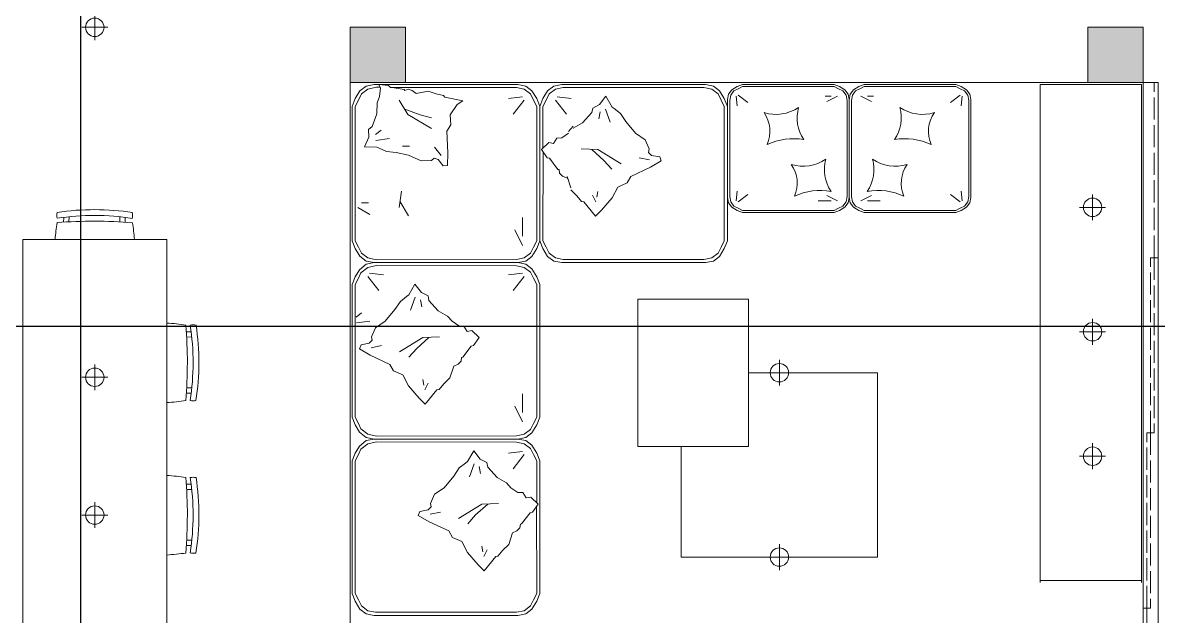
# Model space of a CAD drawing. Header units: millimetres. Extents: x 19901 to 59163, y 13732 to 30178.
# Drawn here: x 38512 to 39128, y 27975 to 28297 of the extents above; entities that cross this region are included whole.
import ezdxf

# ---------------------------------------------------------------- set-up
doc = ezdxf.new("R2010")
doc.units = ezdxf.units.MM
doc.linetypes.add('ACAD_ISO02W100', pattern=[15, 12, -3])
doc.layers.add('A-ANNO-SYMB', color=3, linetype='Continuous')
for name, color, linetype, lineweight in [('A-FURN', 8, 'Continuous', 13), ('CAMPITURA', 9, 'Continuous', 13), ('PROIEZIONI', 145, 'Continuous', 13), ('Wall', 255, 'Continuous', 20)]:
    doc.layers.add(name, color=color, linetype=linetype, lineweight=lineweight)

# ---------------------------------------------------------------- blocks, each defined once
blk = doc.blocks.new('luce')
at = {"layer": 'PROIEZIONI'}
for q in [(4127.26, 2661.44), (4120.26, 2654.44), (4127.26, 2647.44), (4134.26, 2654.44)]:
    blk.add_line((4127.26, 2654.44), q, dxfattribs=at)
blk.add_circle((4127.26, 2654.44), 5, dxfattribs=at)

msp = doc.modelspace()

# ---------------------------------------------------------------- hatches: boundary and pattern name
at = {"layer": 'CAMPITURA'}
h = msp.add_hatch(color=256, dxfattribs=at)
h.dxf.hatch_style = 1
h.paths.add_polyline_path([(39089.37, 28264.51), (39119.37, 28264.51), (39119.37, 28294.51), (39089.37, 28294.51)])
h.paths.add_polyline_path([(38689.37, 28294.51), (38689.37, 28264.51), (38719.37, 28264.51), (38719.37, 28294.51)])
h.paths.add_polyline_path([(38289.37, 28296.01), (38319.37, 28308.58), (38319.37, 28410.15), (38289.37, 28410.15)])
h.paths.add_polyline_path([(38817.35, 28509.51), (38827.33, 28513.69), (38824.62, 28520.14), (38870.52, 28539.36), (38289.37, 28538.86), (38289.37, 28509.51), (38319.37, 28509.51)])

# ---------------------------------------------------------------- linework, layer by layer
at = {"layer": 'A-ANNO-SYMB'}
for p, q in [((38543.11, 28901.29), (38543.11, 26712.18)), ((39167.61, 28132.28), (37744.7, 28132.28))]:
    msp.add_line(p, q, dxfattribs=at)
at = {"layer": 'A-FURN'}
for p, q in [((38701.24, 28264.51), (38689.37, 28264.51)), ((38692.07, 28255.88), (38694.61, 28260.12)), ((38694.61, 28260.12), (38698, 28262.66)), ((38695.46, 28258.42), (38698.85, 28260.97)), ((38698, 28262.66), (38702.24, 28263.51)), ((38698.85, 28260.97), (38703.54, 28261.96)), ((38780.25, 28263.51), (38702.24, 28263.51)), ((38705.47, 28261.96), (38703.54, 28261.96)), ((38705.72, 28261.42), (38704.74, 28263.51)), ((38704.74, 28263.51), (38710.12, 28262.95)), ((38705.25, 28256.95), (38705.72, 28261.42)), ((38710.12, 28262.95), (38710.92, 28261.96)), ((38710.92, 28261.96), (38718.48, 28260.72)), ((38779.4, 28261.81), (38711, 28261.95)), ((38718.48, 28260.72), (38718.88, 28260.22)), ((38718.88, 28260.22), (38720.77, 28260.93)), ((38720.77, 28260.93), (38722.96, 28260.25)), ((38722.96, 28260.25), (38725.05, 28258.67)), ((38725.05, 28258.67), (38731.51, 28259.81)), ((38731.51, 28259.81), (38735.89, 28258.45)), ((38783.64, 28260.97), (38779.4, 28261.81)), ((38784.49, 28262.66), (38780.25, 28263.51)), ((38787.04, 28258.42), (38783.64, 28260.97)), ((38787.88, 28260.12), (38784.49, 28262.66)), ((38790.43, 28255.88), (38787.88, 28260.12)), ((38793.82, 28255.88), (38796.36, 28260.12)), ((38796.36, 28260.12), (38799.76, 28262.66)), ((38797.21, 28258.42), (38800.6, 28260.97)), ((38799.76, 28262.66), (38804, 28263.51)), ((38800.6, 28260.97), (38804.84, 28261.81)), ((38882.01, 28263.51), (38804, 28263.51)), ((38804.84, 28261.81), (38881.16, 28261.81)), ((38881.16, 28261.81), (38885.4, 28260.97)), ((38886.25, 28262.66), (38882.01, 28263.51)), ((38885.4, 28260.97), (38888.79, 28258.42)), ((38886.25, 28262.66), (38889.64, 28260.12)), ((38889.64, 28260.12), (38892.18, 28255.88)), ((38896.24, 28260.62), (38894.51, 28258.3)), ((38896.24, 28260.62), (38894.51, 28258.3)), ((38897.4, 28260.04), (38895.66, 28257.72)), ((38897.4, 28260.04), (38895.66, 28257.72)), ((38899.14, 28262.35), (38896.24, 28260.62)), ((38899.14, 28262.35), (38896.24, 28260.62)), ((38899.72, 28261.2), (38897.4, 28260.04)), ((38899.72, 28261.2), (38897.4, 28260.04)), ((38902.03, 28263.51), (38899.14, 28262.35)), ((38902.03, 28263.51), (38899.14, 28262.35)), ((38902.03, 28262.35), (38899.72, 28261.2)), ((38902.03, 28262.35), (38899.72, 28261.2)), ((38951.8, 28263.51), (38902.03, 28263.51)), ((38951.8, 28263.51), (38902.03, 28263.51)), ((38951.8, 28262.35), (38902.03, 28262.35)), ((38951.8, 28262.35), (38902.03, 28262.35)), ((38951.8, 28262.35), (38945.22, 28262.35)), ((38951.8, 28262.35), (38945.22, 28262.35)), ((38954.7, 28262.35), (38951.8, 28263.51)), ((38954.7, 28262.35), (38951.8, 28263.51)), ((38954.12, 28261.2), (38951.8, 28262.35)), ((38954.12, 28261.2), (38951.8, 28262.35)), ((38956.43, 28260.04), (38954.12, 28261.2)), ((38956.43, 28260.04), (38954.12, 28261.2)), ((38957.59, 28260.62), (38954.7, 28262.35)), ((38957.59, 28260.62), (38954.7, 28262.35)), ((38958.17, 28257.72), (38956.43, 28260.04)), ((38958.17, 28257.72), (38956.43, 28260.04)), ((38959.33, 28258.3), (38957.59, 28260.62)), ((38959.33, 28258.3), (38957.59, 28260.62)), ((38960.48, 28258.3), (38962.22, 28260.62)), ((38960.48, 28258.3), (38962.22, 28260.62)), ((38961.64, 28257.72), (38963.38, 28260.04)), ((38961.64, 28257.72), (38963.38, 28260.04)), ((38962.22, 28260.62), (38965.11, 28262.35)), ((38962.22, 28260.62), (38965.11, 28262.35)), ((38963.38, 28260.04), (38965.69, 28261.2)), ((38963.38, 28260.04), (38965.69, 28261.2)), ((38965.11, 28262.35), (38968.01, 28263.51)), ((38965.11, 28262.35), (38968.01, 28263.51)), ((38965.69, 28261.2), (38968.01, 28262.35)), ((38965.69, 28261.2), (38968.01, 28262.35)), ((38968.01, 28263.51), (39017.78, 28263.51)), ((38968.01, 28263.51), (39017.78, 28263.51)), ((38968.01, 28262.35), (38974.6, 28262.35)), ((38968.01, 28262.35), (39017.78, 28262.35)), ((38968.01, 28262.35), (38974.6, 28262.35)), ((38968.01, 28262.35), (39017.78, 28262.35)), ((39017.78, 28263.51), (39020.68, 28262.35)), ((39017.78, 28263.51), (39020.68, 28262.35)), ((39017.78, 28262.35), (39020.1, 28261.2)), ((39017.78, 28262.35), (39020.1, 28261.2)), ((39020.1, 28261.2), (39022.41, 28260.04)), ((39020.1, 28261.2), (39022.41, 28260.04)), ((39020.68, 28262.35), (39023.57, 28260.62)), ((39020.68, 28262.35), (39023.57, 28260.62)), ((39022.41, 28260.04), (39024.15, 28257.72)), ((39022.41, 28260.04), (39024.15, 28257.72)), ((39023.57, 28260.62), (39025.31, 28258.3)), ((39023.57, 28260.62), (39025.31, 28258.3)), ((39063.37, 28263.51), (39063.37, 27993.35)), ((39063.37, 28263.51), (39118.37, 28263.51)), ((39118.37, 28264.51), (39089.37, 28264.51)), ((39118.37, 28263.51), (39118.37, 27993.35)), ((38690.37, 28251.64), (38692.07, 28255.88)), ((38692.07, 28251.64), (38693.76, 28255.03)), ((38693.76, 28255.03), (38695.46, 28258.42)), ((38703.82, 28247.59), (38703.98, 28253.46)), ((38703.98, 28253.46), (38705.25, 28256.95)), ((38715.9, 28254.93), (38720.52, 28247.21)), ((38735.89, 28258.45), (38739.87, 28257.58)), ((38740.68, 28256.59), (38739.87, 28257.58)), ((38740.68, 28256.59), (38750.43, 28254.67)), ((38747.33, 28252.55), (38750.43, 28254.67)), ((38782.8, 28256.73), (38775.16, 28255.88)), ((38783.64, 28255.03), (38777.71, 28247.4)), ((38788.73, 28255.03), (38787.04, 28258.42)), ((38790.43, 28251.64), (38788.73, 28255.03)), ((38792.12, 28251.64), (38790.43, 28255.88)), ((38792.12, 28251.64), (38793.82, 28255.88)), ((38793.82, 28251.64), (38795.52, 28255.03)), ((38795.52, 28255.03), (38797.21, 28258.42)), ((38800.6, 28255.03), (38806.54, 28247.4)), ((38801.45, 28256.73), (38809.08, 28255.88)), ((38827.88, 28257.13), (38824.41, 28252.62)), ((38831.28, 28251.28), (38827.88, 28257.13)), ((38888.79, 28258.42), (38890.49, 28255.03)), ((38892.18, 28251.64), (38890.49, 28255.03)), ((38893.88, 28251.64), (38892.18, 28255.88)), ((38894.51, 28258.3), (38893.93, 28255.41)), ((38894.51, 28258.3), (38893.93, 28255.41)), ((38893.93, 28255.41), (38893.93, 28228.78)), ((38893.93, 28255.41), (38893.93, 28228.78)), ((38895.66, 28257.72), (38895.08, 28254.83)), ((38895.66, 28257.72), (38895.08, 28254.83)), ((38895.08, 28254.83), (38895.08, 28228.78)), ((38895.08, 28254.83), (38895.08, 28228.78)), ((38898.56, 28257.14), (38899.14, 28251.93)), ((38898.56, 28257.14), (38899.14, 28251.93)), ((38899.72, 28257.72), (38904.92, 28253.67)), ((38899.72, 28257.72), (38904.92, 28253.67)), ((38950.07, 28257.14), (38946.78, 28257.14)), ((38950.07, 28257.14), (38946.78, 28257.14)), ((38953.54, 28257.14), (38947.75, 28254.25)), ((38953.54, 28257.14), (38947.75, 28254.25)), ((38958.75, 28254.83), (38958.17, 28257.72)), ((38958.75, 28254.83), (38958.17, 28257.72)), ((38958.75, 28228.78), (38958.75, 28254.83)), ((38958.75, 28228.78), (38958.75, 28254.83)), ((38959.33, 28258.3), (38959.91, 28255.41)), ((38959.33, 28258.3), (38959.91, 28255.41)), ((38960.48, 28258.3), (38959.91, 28255.41)), ((38960.48, 28258.3), (38959.91, 28255.41)), ((38959.91, 28255.41), (38959.91, 28228.78)), ((38959.91, 28255.41), (38959.91, 28228.78)), ((38959.91, 28255.41), (38959.91, 28228.78)), ((38959.91, 28255.41), (38959.91, 28228.78)), ((38961.06, 28254.83), (38961.64, 28257.72)), ((38961.06, 28254.83), (38961.64, 28257.72)), ((38961.06, 28228.78), (38961.06, 28254.83)), ((38961.06, 28228.78), (38961.06, 28254.83)), ((38966.27, 28257.14), (38972.06, 28254.25)), ((38966.27, 28257.14), (38972.06, 28254.25)), ((38969.75, 28257.14), (38973.04, 28257.14)), ((38969.75, 28257.14), (38973.04, 28257.14)), ((39020.1, 28257.72), (39014.89, 28253.67)), ((39020.1, 28257.72), (39014.89, 28253.67)), ((39021.25, 28257.14), (39020.68, 28251.93)), ((39021.25, 28257.14), (39020.68, 28251.93)), ((39024.15, 28257.72), (39024.73, 28254.83)), ((39024.15, 28257.72), (39024.73, 28254.83)), ((39024.73, 28254.83), (39024.73, 28228.78)), ((39024.73, 28254.83), (39024.73, 28228.78)), ((39025.31, 28258.3), (39025.88, 28255.41)), ((39025.88, 28255.41), (39025.88, 28202.16)), ((38690.37, 28178.71), (38690.37, 28251.64)), ((38692.07, 28178.71), (38692.07, 28251.64)), ((38701.28, 28240.62), (38703.82, 28247.59)), ((38719.01, 28250.08), (38727.29, 28246.95)), ((38720.52, 28247.21), (38733.3, 28239.54)), ((38747.33, 28252.55), (38743.59, 28247.06)), ((38790.43, 28178.71), (38790.43, 28251.64)), ((38792.12, 28178.71), (38792.12, 28251.64)), ((38792.12, 28231.59), (38792.12, 28251.64)), ((38793.82, 28233.17), (38793.82, 28251.64)), ((38820.31, 28248.23), (38815.34, 28242.72)), ((38820.8, 28250.73), (38820.31, 28248.23)), ((38824.41, 28252.62), (38820.8, 28250.73)), ((38824.93, 28248.63), (38824.2, 28244.88)), ((38827.79, 28250.02), (38830.32, 28243.04)), ((38832.41, 28250.41), (38831.28, 28251.28)), ((38835.79, 28247.81), (38832.41, 28250.41)), ((38838.81, 28243.33), (38835.79, 28247.81)), ((38892.18, 28178.71), (38892.18, 28251.64)), ((38893.88, 28178.71), (38893.88, 28251.64)), ((38727.29, 28246.95), (38733.46, 28245.4)), ((38743.92, 28241.59), (38741.76, 28238.2)), ((38743.59, 28247.06), (38743.92, 28241.59)), ((38815.34, 28242.72), (38810.24, 28239.82)), ((38844.08, 28237.11), (38838.81, 28243.33)), ((38696.98, 28229.75), (38699.33, 28234.94)), ((38699.3, 28239.01), (38701.28, 28240.62)), ((38699.33, 28234.94), (38699.3, 28239.01)), ((38703.1, 28236.35), (38706.07, 28238.76)), ((38741.76, 28238.2), (38742.33, 28226.37)), ((38807.75, 28237.06), (38804.02, 28234.55)), ((38810.24, 28240.82), (38807.75, 28238.06)), ((38849.22, 28233.52), (38844.08, 28237.11)), ((38703.74, 28229.5), (38696.98, 28229.75)), ((38703.22, 28233.17), (38710.57, 28234.22)), ((38705.04, 28228.91), (38703.74, 28229.5)), ((38708.93, 28227.15), (38705.04, 28228.91)), ((38717.58, 28229.98), (38721.4, 28229.98)), ((38738.56, 28224.96), (38734.96, 28229.41)), ((38792.12, 28232.01), (38792.12, 28183.38)), ((38797.04, 28232.02), (38793.07, 28228.26)), ((38793.82, 28233.17), (38793.72, 28228.88)), ((38799.54, 28231.53), (38797.04, 28232.02)), ((38801.4, 28234.41), (38799.54, 28231.53)), ((38804.02, 28234.55), (38801.4, 28234.41)), ((38814.53, 28228.61), (38823.52, 28228.15)), ((38851.49, 28228.53), (38849.22, 28233.52)), ((38893.93, 28202.16), (38893.93, 28228.78)), ((38895.08, 28202.74), (38895.08, 28228.78)), ((38895.08, 28202.74), (38895.08, 28228.78)), ((38958.75, 28228.78), (38958.75, 28202.74)), ((38958.75, 28228.78), (38958.75, 28202.74)), ((38959.91, 28202.16), (38959.91, 28228.78)), ((38959.91, 28202.16), (38959.91, 28228.78)), ((38959.91, 28202.16), (38959.91, 28228.78)), ((38959.91, 28202.16), (38959.91, 28228.78)), ((38961.06, 28228.78), (38961.06, 28202.74)), ((38961.06, 28228.78), (38961.06, 28202.74)), ((39024.73, 28202.74), (39024.73, 28228.78)), ((39024.73, 28202.74), (39024.73, 28228.78)), ((38714.3, 28226.59), (38708.93, 28227.15)), ((38720.88, 28225.15), (38714.3, 28226.59)), ((38727.85, 28222), (38720.88, 28225.15)), ((38734.8, 28223.54), (38733.31, 28222.34)), ((38736.99, 28222.86), (38734.8, 28223.54)), ((38739.79, 28219.4), (38736.99, 28222.86)), ((38742.33, 28226.37), (38742.08, 28219.61)), ((38793.07, 28228.26), (38796.08, 28223.78)), ((38793.82, 28180.3), (38793.87, 28227.07)), ((38796.08, 28223.78), (38797.33, 28223.53)), ((38797.33, 28223.53), (38801.98, 28217.44)), ((38820.28, 28228.14), (38826.92, 28222.3)), ((38823.52, 28228.15), (38836.29, 28220.47)), ((38851.64, 28222.67), (38846.02, 28223.76)), ((38851.12, 28226.66), (38851.49, 28228.53)), ((38852.75, 28225.04), (38851.12, 28226.66)), ((38857.12, 28224.19), (38852.75, 28225.04)), ((38858.01, 28222.07), (38857.12, 28224.19)), ((38733.31, 28222.34), (38727.85, 28222)), ((38742.08, 28219.61), (38739.79, 28219.4)), ((38801.98, 28217.44), (38802.6, 28217.32)), ((38802.6, 28217.32), (38802.86, 28215.32)), ((38826.92, 28222.3), (38831.19, 28217.58)), ((38841.44, 28213.63), (38852.16, 28218.67)), ((38852.16, 28218.67), (38858.01, 28222.07)), ((38802.86, 28215.32), (38804.49, 28213.71)), ((38804.49, 28213.71), (38806.87, 28212.59)), ((38806.87, 28213.59), (38808.9, 28207.36)), ((38834.48, 28207.86), (38839.46, 28210.13)), ((38839.46, 28210.13), (38841.44, 28213.63)), ((38717.08, 28205.61), (38715.8, 28196.7)), ((38808.9, 28206.36), (38812.16, 28203.13)), ((38823.02, 28202.31), (38823.63, 28205.43)), ((38831.39, 28201.97), (38834.48, 28207.86)), ((38898.56, 28200.43), (38899.14, 28205.63)), ((38898.56, 28200.43), (38899.14, 28205.63)), ((39021.25, 28200.43), (39020.68, 28205.63)), ((39021.25, 28200.43), (39020.68, 28205.63)), ((38695.43, 28199.25), (38699.25, 28199.25)), ((38716.44, 28199.88), (38720.9, 28192.24)), ((38812.16, 28203.13), (38814.79, 28200.02)), ((38814.79, 28200.02), (38816.04, 28199.78)), ((38816.04, 28199.78), (38822.32, 28192.07)), ((38822.54, 28199.81), (38820.65, 28203.42)), ((38825.55, 28195.33), (38831.39, 28201.97)), ((38894.51, 28199.27), (38893.93, 28202.16)), ((38894.51, 28199.27), (38893.93, 28202.16)), ((38896.24, 28196.95), (38894.51, 28199.27)), ((38896.24, 28196.95), (38894.51, 28199.27)), ((38895.66, 28199.85), (38895.08, 28202.74)), ((38895.66, 28199.85), (38895.08, 28202.74)), ((38897.4, 28197.53), (38895.66, 28199.85)), ((38897.4, 28197.53), (38895.66, 28199.85)), ((38899.72, 28199.85), (38904.92, 28203.9)), ((38899.72, 28199.85), (38904.92, 28203.9)), ((38950.07, 28200.43), (38943.12, 28200.43)), ((38950.07, 28200.43), (38943.12, 28200.43)), ((38953.54, 28200.43), (38947.75, 28203.32)), ((38953.54, 28200.43), (38947.75, 28203.32)), ((38958.17, 28199.85), (38956.43, 28197.53)), ((38958.17, 28199.85), (38956.43, 28197.53)), ((38959.33, 28199.27), (38957.59, 28196.95)), ((38959.33, 28199.27), (38957.59, 28196.95)), ((38958.75, 28202.74), (38958.17, 28199.85)), ((38958.75, 28202.74), (38958.17, 28199.85)), ((38959.33, 28199.27), (38959.91, 28202.16)), ((38959.33, 28199.27), (38959.91, 28202.16)), ((38960.48, 28199.27), (38959.91, 28202.16)), ((38960.48, 28199.27), (38959.91, 28202.16)), ((38960.48, 28199.27), (38962.22, 28196.95)), ((38960.48, 28199.27), (38962.22, 28196.95)), ((38961.06, 28202.74), (38961.64, 28199.85)), ((38961.06, 28202.74), (38961.64, 28199.85)), ((38961.64, 28199.85), (38963.38, 28197.53)), ((38961.64, 28199.85), (38963.38, 28197.53)), ((38966.27, 28200.43), (38972.06, 28203.32)), ((38966.27, 28200.43), (38972.06, 28203.32)), ((38969.75, 28200.43), (38976.69, 28200.43)), ((38969.75, 28200.43), (38976.69, 28200.43)), ((39020.1, 28199.85), (39014.89, 28203.9)), ((39020.1, 28199.85), (39014.89, 28203.9)), ((39022.41, 28197.53), (39024.15, 28199.85)), ((39022.41, 28197.53), (39024.15, 28199.85)), ((39023.57, 28196.95), (39025.31, 28199.27)), ((39023.57, 28196.95), (39025.31, 28199.27)), ((39024.15, 28199.85), (39024.73, 28202.74)), ((39024.15, 28199.85), (39024.73, 28202.74)), ((39025.31, 28199.27), (39025.88, 28202.16)), ((38536.84, 28191.78), (38536.76, 28188.98)), ((38564.41, 28188.96), (38564.32, 28191.77)), ((38692.25, 28192.24), (38692.07, 28192.62)), ((38693.53, 28196.7), (38699.89, 28192.88)), ((38822.32, 28192.07), (38825.55, 28195.33)), ((38899.14, 28195.22), (38896.24, 28196.95)), ((38899.14, 28195.22), (38896.24, 28196.95)), ((38899.72, 28196.37), (38897.4, 28197.53)), ((38899.72, 28196.37), (38897.4, 28197.53)), ((38902.03, 28194.06), (38899.14, 28195.22)), ((38902.03, 28194.06), (38899.14, 28195.22)), ((38902.03, 28195.22), (38899.72, 28196.37)), ((38902.03, 28195.22), (38899.72, 28196.37)), ((38951.8, 28195.22), (38902.03, 28195.22)), ((38951.8, 28195.22), (38902.03, 28195.22)), ((38951.8, 28194.06), (38902.03, 28194.06)), ((38951.8, 28194.06), (38902.03, 28194.06)), ((38951.8, 28194.06), (38902.03, 28194.06)), ((38951.8, 28194.06), (38902.03, 28194.06)), ((38954.12, 28196.37), (38951.8, 28195.22)), ((38954.12, 28196.37), (38951.8, 28195.22)), ((38954.7, 28195.22), (38951.8, 28194.06)), ((38954.7, 28195.22), (38951.8, 28194.06)), ((38956.43, 28197.53), (38954.12, 28196.37)), ((38956.43, 28197.53), (38954.12, 28196.37)), ((38957.59, 28196.95), (38954.7, 28195.22)), ((38957.59, 28196.95), (38954.7, 28195.22)), ((38962.22, 28196.95), (38965.11, 28195.22)), ((38962.22, 28196.95), (38965.11, 28195.22)), ((38963.38, 28197.53), (38965.69, 28196.37)), ((38963.38, 28197.53), (38965.69, 28196.37)), ((38965.11, 28195.22), (38968.01, 28194.06)), ((38965.11, 28195.22), (38968.01, 28194.06)), ((38965.69, 28196.37), (38968.01, 28195.22)), ((38965.69, 28196.37), (38968.01, 28195.22)), ((38968.01, 28195.22), (39017.78, 28195.22)), ((38968.01, 28195.22), (39017.78, 28195.22)), ((38968.01, 28194.06), (39017.78, 28194.06)), ((38968.01, 28194.06), (39017.78, 28194.06)), ((38968.01, 28194.06), (39017.78, 28194.06)), ((38968.01, 28194.06), (39017.78, 28194.06)), ((39017.78, 28195.22), (39020.1, 28196.37)), ((39017.78, 28195.22), (39020.1, 28196.37)), ((39017.78, 28194.06), (39020.68, 28195.22)), ((39017.78, 28194.06), (39020.68, 28195.22)), ((39020.1, 28196.37), (39022.41, 28197.53)), ((39020.1, 28196.37), (39022.41, 28197.53)), ((39020.68, 28195.22), (39023.57, 28196.95)), ((39020.68, 28195.22), (39023.57, 28196.95)), ((38533.98, 28191.43), (38533.91, 28188.81)), ((38567.27, 28188.8), (38567.18, 28191.43)), ((38782.8, 28181.26), (38782.8, 28191.43)), ((38511.71, 28179.43), (38511.71, 27880.25)), ((38589.88, 28179.43), (38511.71, 28179.43)), ((38589.88, 27880.25), (38589.88, 28179.43)), ((38782.8, 28176.17), (38778.56, 28184.65)), ((38792.12, 28183.38), (38792.12, 28179.14)), ((38793.82, 28178.71), (38793.82, 28180.3)), ((38692.07, 28174.48), (38690.37, 28178.71)), ((38693.76, 28175.32), (38692.07, 28178.71)), ((38694.55, 28170.33), (38692.07, 28174.48)), ((38695.46, 28171.93), (38693.76, 28175.32)), ((38788.73, 28175.32), (38787.04, 28171.93)), ((38790.43, 28174.48), (38787.88, 28170.24)), ((38790.43, 28178.71), (38788.73, 28175.32)), ((38792.12, 28178.71), (38790.43, 28174.48)), ((38793.82, 28174.48), (38792.12, 28178.71)), ((38795.52, 28175.32), (38793.82, 28178.71)), ((38796.36, 28170.24), (38793.82, 28174.48)), ((38797.21, 28171.93), (38795.52, 28175.32)), ((38888.79, 28171.93), (38890.49, 28175.32)), ((38889.64, 28170.24), (38892.18, 28174.48)), ((38890.49, 28175.32), (38892.18, 28178.71)), ((38892.18, 28174.48), (38893.88, 28178.71)), ((38694.55, 28170.33), (38698, 28167.69)), ((38695.46, 28171.93), (38698.85, 28169.39)), ((38698, 28167.69), (38702.24, 28166.84)), ((38698.85, 28169.39), (38703.54, 28168.39)), ((38779.4, 28168.54), (38703.54, 28168.39)), ((38783.64, 28169.39), (38779.4, 28168.54)), ((38784.49, 28167.69), (38780.25, 28166.84)), ((38787.04, 28171.93), (38783.64, 28169.39)), ((38787.88, 28170.24), (38784.49, 28167.69)), ((38799.76, 28167.69), (38796.36, 28170.24)), ((38800.6, 28169.39), (38797.21, 28171.93)), ((38799.76, 28167.69), (38804, 28166.84)), ((38804.84, 28168.54), (38800.6, 28169.39)), ((38804.84, 28168.54), (38881.16, 28168.54)), ((38881.16, 28168.54), (38885.4, 28169.39)), ((38886.25, 28167.69), (38882.01, 28166.84)), ((38885.4, 28169.39), (38888.79, 28171.93)), ((38886.25, 28167.69), (38889.64, 28170.24)), ((38692.07, 28159.21), (38694.36, 28163.04)), ((38693.76, 28158.36), (38695.15, 28161.36)), ((38694.36, 28163.04), (38698, 28166)), ((38695.15, 28161.36), (38698.85, 28164.3)), ((38698, 28166), (38702.24, 28166.84)), ((38698.85, 28164.3), (38703.54, 28165.29)), ((38699.7, 28161.06), (38707.33, 28160.21)), ((38780.25, 28166.84), (38702.24, 28166.84)), ((38779.4, 28165.15), (38703.54, 28165.29)), ((38782.8, 28161.06), (38775.16, 28160.21)), ((38783.64, 28164.3), (38779.4, 28165.15)), ((38784.49, 28166), (38780.25, 28166.84)), ((38787.04, 28161.76), (38783.64, 28164.3)), ((38787.88, 28163.45), (38784.49, 28166)), ((38788.73, 28158.36), (38787.04, 28161.76)), ((38790.43, 28159.21), (38787.88, 28163.45)), ((38882.01, 28166.84), (38804, 28166.84)), ((38690.37, 28154.97), (38692.07, 28159.21)), ((38690.37, 28083.05), (38690.37, 28154.97)), ((38692.07, 28154.97), (38693.76, 28158.36)), ((38692.07, 28083.05), (38692.07, 28154.97)), ((38698.85, 28159.36), (38704.78, 28151.73)), ((38721.01, 28149.34), (38724.41, 28155.19)), ((38724.41, 28155.19), (38727.89, 28150.68)), ((38783.64, 28159.36), (38777.71, 28151.73)), ((38790.43, 28154.97), (38788.73, 28158.36)), ((38792.12, 28154.97), (38790.43, 28159.21)), ((38790.43, 28083.05), (38790.43, 28154.97)), ((38792.12, 28083.05), (38792.12, 28154.97)), ((38719.89, 28148.47), (38721.01, 28149.34)), ((38727.89, 28150.68), (38731.5, 28148.79)), ((38731.5, 28148.79), (38731.98, 28146.29)), ((38713.49, 28141.38), (38716.5, 28145.86)), ((38716.5, 28145.86), (38719.89, 28148.47)), ((38724.5, 28148.07), (38721.97, 28141.09)), ((38727.37, 28146.68), (38728.1, 28142.94)), ((38731.98, 28146.29), (38736.95, 28140.77)), ((38845.27, 28147.12), (38845.27, 28067.12)), ((38905.27, 28147.12), (38845.27, 28147.12)), ((38905.27, 28067.12), (38905.27, 28147.12)), ((38692.53, 28137.3), (38695.49, 28139.7)), ((38708.21, 28135.16), (38713.49, 28141.38)), ((38736.95, 28140.77), (38742.06, 28137.88)), ((38742.06, 28137.88), (38744.54, 28135.12)), ((38692.65, 28134.12), (38700, 28135.16)), ((38700.81, 28126.59), (38703.08, 28131.57)), ((38703.08, 28131.57), (38708.21, 28135.16)), ((38744.54, 28135.12), (38748.27, 28132.6)), ((38748.27, 28132.6), (38750.89, 28132.47)), ((38750.89, 28132.47), (38752.75, 28129.59)), ((38752.75, 28129.59), (38755.25, 28130.07)), ((38755.25, 28130.07), (38759.23, 28126.31)), ((38603.07, 28129.33), (38600.45, 28129.4)), ((38603.41, 28126.46), (38600.62, 28126.54)), ((38699.54, 28123.1), (38701.17, 28124.71)), ((38701.17, 28124.71), (38700.81, 28126.59)), ((38728.77, 28126.21), (38716, 28118.53)), ((38732.01, 28126.19), (38725.37, 28120.35)), ((38737.76, 28126.66), (38728.77, 28126.21)), ((38759.23, 28126.31), (38756.21, 28121.83)), ((38694.29, 28120.13), (38695.17, 28122.24)), ((38700.14, 28116.73), (38694.29, 28120.13)), ((38695.17, 28122.24), (38699.54, 28123.1)), ((38700.66, 28120.72), (38706.28, 28121.82)), ((38725.37, 28120.35), (38721.1, 28115.63)), ((38754.96, 28121.59), (38750.31, 28115.49)), ((38756.21, 28121.83), (38754.96, 28121.59)), ((38710.85, 28111.68), (38700.14, 28116.73)), ((38712.83, 28108.18), (38710.85, 28111.68)), ((38747.8, 28111.76), (38745.42, 28110.65)), ((38749.43, 28113.37), (38747.8, 28111.76)), ((38749.69, 28115.37), (38749.43, 28113.37)), ((38750.31, 28115.49), (38749.69, 28115.37)), ((38717.81, 28105.91), (38712.83, 28108.18)), ((38720.91, 28100.03), (38717.81, 28105.91)), ((38745.42, 28110.65), (38743.4, 28104.42)), ((38905.27, 28107.12), (38975.27, 28107.12)), ((38975.27, 28107.12), (38975.27, 28007.12)), ((38726.74, 28093.38), (38720.91, 28100.03)), ((38729.27, 28100.36), (38728.66, 28103.49)), ((38729.76, 28097.86), (38731.65, 28101.47)), ((38740.13, 28101.19), (38737.5, 28098.08)), ((38743.4, 28104.42), (38740.13, 28101.19)), ((38600.44, 28096.04), (38603.07, 28096.13)), ((38600.59, 28098.9), (38603.41, 28098.98)), ((38729.97, 28090.12), (38726.74, 28093.38)), ((38736.25, 28097.83), (38729.97, 28090.12)), ((38737.5, 28098.08), (38736.25, 28097.83)), ((38782.8, 28085.59), (38782.8, 28095.77)), ((38782.8, 28080.5), (38778.56, 28088.98)), ((38690.37, 28083.05), (38692.07, 28078.81)), ((38692.07, 28083.05), (38693.76, 28079.66)), ((38788.73, 28079.66), (38790.43, 28083.05)), ((38790.43, 28078.81), (38792.12, 28083.05)), ((38692.07, 28078.81), (38694.36, 28074.98)), ((38693.76, 28079.66), (38695.15, 28076.66)), ((38694.36, 28074.98), (38698, 28072.02)), ((38695.15, 28076.66), (38698.85, 28073.72)), ((38783.64, 28073.72), (38787.04, 28076.26)), ((38787.04, 28076.26), (38788.73, 28079.66)), ((38787.88, 28074.57), (38790.43, 28078.81)), ((38694.36, 28067.38), (38698, 28070.33)), ((38695.15, 28065.7), (38698.85, 28068.63)), ((38698, 28072.02), (38702.24, 28071.18)), ((38698, 28070.33), (38702.24, 28071.18)), ((38698.85, 28073.72), (38703.54, 28072.73)), ((38698.85, 28068.63), (38703.54, 28069.63)), ((38780.25, 28071.18), (38702.24, 28071.18)), ((38779.4, 28072.87), (38703.54, 28072.73)), ((38779.4, 28069.48), (38703.54, 28069.63)), ((38780.25, 28071.18), (38761.26, 28071.18)), ((38779.4, 28072.87), (38783.64, 28073.72)), ((38783.64, 28068.63), (38779.4, 28069.48)), ((38784.49, 28072.02), (38780.25, 28071.18)), ((38784.49, 28070.33), (38780.25, 28071.18)), ((38787.04, 28066.09), (38783.64, 28068.63)), ((38784.49, 28072.02), (38787.88, 28074.57)), ((38787.88, 28067.79), (38784.49, 28070.33)), ((38690.37, 28059.31), (38692.07, 28063.55)), ((38692.07, 28063.55), (38694.36, 28067.38)), ((38692.07, 28059.31), (38693.76, 28062.7)), ((38693.76, 28062.7), (38695.15, 28065.7)), ((38752.97, 28058.95), (38756.37, 28064.8)), ((38756.37, 28064.8), (38759.84, 28060.29)), ((38782.8, 28064.39), (38775.16, 28063.55)), ((38783.64, 28062.7), (38777.71, 28055.07)), ((38788.73, 28062.7), (38787.04, 28066.09)), ((38790.43, 28063.55), (38787.88, 28067.79)), ((38790.43, 28059.31), (38788.73, 28062.7)), ((38792.12, 28059.31), (38790.43, 28063.55)), ((38845.27, 28067.12), (38905.27, 28067.12)), ((38868.8, 28007.12), (38868.8, 28067.12)), ((38690.37, 27987.38), (38690.37, 28059.31)), ((38692.07, 27987.38), (38692.07, 28059.31)), ((38748.46, 28055.47), (38751.84, 28058.08)), ((38751.84, 28058.08), (38752.97, 28058.95)), ((38756.46, 28057.68), (38753.93, 28050.71)), ((38759.32, 28056.3), (38760.05, 28052.55)), ((38759.84, 28060.29), (38763.45, 28058.4)), ((38763.45, 28058.4), (38763.94, 28055.9)), ((38790.43, 28040.83), (38790.43, 28059.31)), ((38792.12, 28039.25), (38792.12, 28059.31)), ((38740.17, 28044.78), (38745.44, 28050.99)), ((38745.44, 28050.99), (38748.46, 28055.47)), ((38763.94, 28055.9), (38768.91, 28050.38)), ((38768.91, 28050.38), (38774.01, 28047.49)), ((38603.07, 28046.65), (38600.45, 28046.73)), ((38603.41, 28043.79), (38600.62, 28043.87)), ((38735.03, 28041.18), (38740.17, 28044.78)), ((38774.01, 28047.49), (38776.49, 28044.73)), ((38776.49, 28044.73), (38780.23, 28042.22)), ((38732.76, 28036.2), (38735.03, 28041.18)), ((38780.23, 28042.22), (38782.85, 28042.08)), ((38782.85, 28042.08), (38784.71, 28039.2)), ((38784.71, 28039.2), (38787.21, 28039.69)), ((38787.21, 28039.69), (38791.18, 28035.92)), ((38790.43, 28040.83), (38790.53, 28036.55)), ((38792.12, 28039.25), (38792.12, 27987.38)), ((38726.24, 28029.74), (38727.12, 28031.86)), ((38727.12, 28031.86), (38731.5, 28032.71)), ((38731.5, 28032.71), (38733.13, 28034.33)), ((38733.13, 28034.33), (38732.76, 28036.2)), ((38760.72, 28035.82), (38747.95, 28028.14)), ((38763.97, 28035.8), (38757.32, 28029.97)), ((38769.71, 28036.28), (38760.72, 28035.82)), ((38791.18, 28035.92), (38788.17, 28031.44)), ((38790.43, 27987.38), (38790.38, 28034.73)), ((38732.09, 28026.34), (38726.24, 28029.74)), ((38742.8, 28021.3), (38732.09, 28026.34)), ((38732.61, 28030.33), (38738.23, 28031.43)), ((38757.32, 28029.97), (38753.06, 28025.24)), ((38786.92, 28031.2), (38782.27, 28025.11)), ((38788.17, 28031.44), (38786.92, 28031.2)), ((38744.78, 28017.79), (38742.8, 28021.3)), ((38777.38, 28020.26), (38775.35, 28014.03)), ((38779.75, 28021.37), (38777.38, 28020.26)), ((38781.38, 28022.99), (38779.75, 28021.37)), ((38781.64, 28024.98), (38781.38, 28022.99)), ((38782.27, 28025.11), (38781.64, 28024.98)), ((38600.44, 28013.37), (38603.07, 28013.46)), ((38600.59, 28016.23), (38603.41, 28016.31)), ((38749.77, 28015.52), (38744.78, 28017.79)), ((38752.86, 28009.64), (38749.77, 28015.52)), ((38761.23, 28009.98), (38760.62, 28013.1)), ((38775.35, 28014.03), (38772.09, 28010.8)), ((38758.7, 28003), (38752.86, 28009.64)), ((38761.71, 28007.48), (38763.6, 28011.09)), ((38768.2, 28007.45), (38761.93, 27999.74)), ((38769.45, 28007.69), (38768.2, 28007.45)), ((38772.09, 28010.8), (38769.45, 28007.69)), ((38975.27, 28007.12), (38868.8, 28007.12)), ((38761.93, 27999.74), (38758.7, 28003)), ((39118.37, 27994.35), (39063.37, 27994.35)), ((38692.07, 27983.14), (38690.37, 27987.38)), ((38693.76, 27983.99), (38692.07, 27987.38)), ((38694.61, 27978.9), (38692.07, 27983.14)), ((38695.46, 27980.6), (38693.76, 27983.99)), ((38787.04, 27980.6), (38788.73, 27983.99)), ((38787.88, 27978.9), (38790.43, 27983.14)), ((38788.73, 27983.99), (38790.43, 27987.38)), ((38790.43, 27983.14), (38792.12, 27987.38)), ((38698, 27976.36), (38694.61, 27978.9)), ((38698.85, 27978.05), (38695.46, 27980.6)), ((38698, 27976.36), (38702.24, 27975.51)), ((38703.09, 27977.21), (38698.85, 27978.05)), ((38779.4, 27977.21), (38703.09, 27977.21)), ((38779.4, 27977.21), (38783.64, 27978.05)), ((38784.49, 27976.36), (38780.25, 27975.51)), ((38783.64, 27978.05), (38787.04, 27980.6)), ((38784.49, 27976.36), (38787.88, 27978.9)), ((38780.25, 27975.51), (38702.24, 27975.51))]:
    msp.add_line(p, q, dxfattribs=at)
at = {"layer": 'A-FURN', "linetype": 'Continuous'}
for centre, radius, start, end in [((38920.13, 28269.22), 21.96, 253.07031, 304.15678), ((38920.13, 28269.22), 21.96, 253.07031, 304.15678), ((38899.32, 28238.08), 17.62, 336.07752, 35.09861), ((38899.32, 28238.08), 17.62, 336.07752, 35.09861), ((38952.52, 28245.35), 20.85, 164.13603, 214.36374), ((38952.52, 28245.35), 20.85, 164.13603, 214.36374), ((38967.29, 28245.35), 20.85, 325.63626, 15.86397), ((38967.29, 28245.35), 20.85, 325.63626, 15.86397), ((38999.68, 28269.22), 21.96, 235.84322, 286.92969), ((38999.68, 28269.22), 21.96, 235.84322, 286.92969), ((39020.49, 28238.08), 17.62, 144.90139, 203.92248), ((39020.49, 28238.08), 17.62, 144.90139, 203.92248), ((38929.54, 28200.96), 33.13, 79.97172, 115.20925), ((38929.54, 28200.96), 33.13, 79.97172, 115.20925), ((38990.27, 28200.96), 33.13, 64.79075, 100.02828), ((38990.27, 28200.96), 33.13, 64.79075, 100.02828), ((38934.92, 28241.15), 21.96, 253.07031, 304.15678), ((38934.92, 28241.15), 21.96, 253.07031, 304.15678), ((38967.3, 28217.28), 20.85, 164.13603, 214.36374), ((38967.3, 28217.28), 20.85, 164.13603, 214.36374), ((38952.51, 28217.28), 20.85, 325.63626, 15.86397), ((38952.51, 28217.28), 20.85, 325.63626, 15.86397), ((38984.9, 28241.15), 21.96, 235.84322, 286.92969), ((38984.9, 28241.15), 21.96, 235.84322, 286.92969), ((38914.1, 28210.01), 17.62, 336.07752, 35.09861), ((38914.1, 28210.01), 17.62, 336.07752, 35.09861), ((39005.71, 28210.01), 17.62, 144.90139, 203.92248), ((39005.71, 28210.01), 17.62, 144.90139, 203.92248), ((38944.32, 28172.89), 33.13, 79.97172, 115.20925), ((38944.32, 28172.89), 33.13, 79.97172, 115.20925), ((38975.49, 28172.89), 33.13, 64.79075, 100.02828), ((38975.49, 28172.89), 33.13, 64.79075, 100.02828)]:
    msp.add_arc(centre, radius, start, end, dxfattribs=at)
at = {"layer": 'A-FURN'}
for centre, radius, start, end in [((38541.04, 28192.48), 10.82, 171.51542, 188.24682), ((38550.64, 28057.2), 135.26, 81.21984, 98.6352), ((38550.64, 28060.33), 135.28, 81.22051, 98.63039), ((38560.4, 28192.47), 10.82, 351.51542, 8.24682), ((38673.66, 28167.88), 144.82, 171.79347, 175.42716), ((38550.5, 27932.87), 256.48, 85.35008, 94.51307), ((38428, 28168.14), 144.73, 4.47227, 8.08792), ((38579.52, 27989.65), 144.82, 81.79347, 85.8963), ((38344.51, 28112.8), 256.48, 355.35008, 4.51307), ((38468.84, 28112.67), 135.26, 351.21984, 8.6352), ((38604.12, 28122.26), 10.82, 81.51542, 98.24682), ((38471.97, 28112.67), 135.28, 351.22051, 8.63039), ((38579.78, 28235.31), 144.73, 274.00292, 278.08792), ((38604.1, 28102.72), 10.82, 261.51542, 278.24682), ((38579.52, 27906.97), 144.82, 81.79347, 85.8963), ((38344.51, 28030.13), 256.48, 355.35008, 4.51307), ((38468.84, 28029.99), 135.26, 351.21984, 8.6352), ((38604.12, 28039.59), 10.82, 81.51542, 98.24682), ((38471.97, 28029.99), 135.28, 351.22051, 8.63039), ((38579.78, 28152.63), 144.73, 274.00292, 278.08792), ((38604.1, 28020.05), 10.82, 261.51542, 278.24682)]:
    msp.add_arc(centre, radius, start, end, dxfattribs=at)
at = {"layer": 'PROIEZIONI'}
msp.add_lwpolyline([(39127.37, 27884.51), (39127.37, 28264.51), (39119.37, 28264.51)], dxfattribs=at)
at = {"layer": 'PROIEZIONI', "linetype": 'ACAD_ISO02W100'}
for points in [[(39125.37, 28169.51), (39125.37, 28264.51), (39127.37, 28264.51), (39127.37, 28169.51), (39125.37, 28169.51)], [(39123.37, 28074.51), (39123.37, 28169.51), (39125.37, 28169.51), (39125.37, 28074.51), (39123.37, 28074.51)], [(39121.37, 27979.51), (39121.37, 28074.51), (39123.37, 28074.51), (39123.37, 27979.51), (39121.37, 27979.51)], [(39119.37, 27884.51), (39119.37, 27979.51), (39121.37, 27979.51), (39121.37, 27884.51), (39119.37, 27884.51)]]:
    msp.add_lwpolyline(points, dxfattribs=at)
at = {"layer": 'Wall'}
for p, q in [((38689.37, 28264.51), (38689.37, 28294.51)), ((38689.37, 28294.51), (38719.37, 28294.51)), ((38719.37, 28294.51), (38719.37, 28264.51)), ((39089.37, 28264.51), (39089.37, 28294.51)), ((39089.37, 28294.51), (39119.37, 28294.51)), ((39119.37, 28294.51), (39119.37, 28264.51)), ((38689.37, 27884.51), (38689.37, 28264.51)), ((39119.37, 28264.51), (38689.37, 28264.51)), ((39119.37, 28264.51), (39119.37, 27884.51))]:
    msp.add_line(p, q, dxfattribs=at)

# ---------------------------------------------------------------- block references
at = {"layer": 'PROIEZIONI'}
for p in [(34423.54, 25640.07), (34964.61, 25542.41), (34964.61, 25474.91), (34423.54, 25450.24), (34794.78, 25452.68), (34964.61, 25407.41), (34423.54, 25375.49), (34794.78, 25352.68)]:
    msp.add_blockref('luce', p, dxfattribs=at)

doc.saveas('drawing.dxf')
